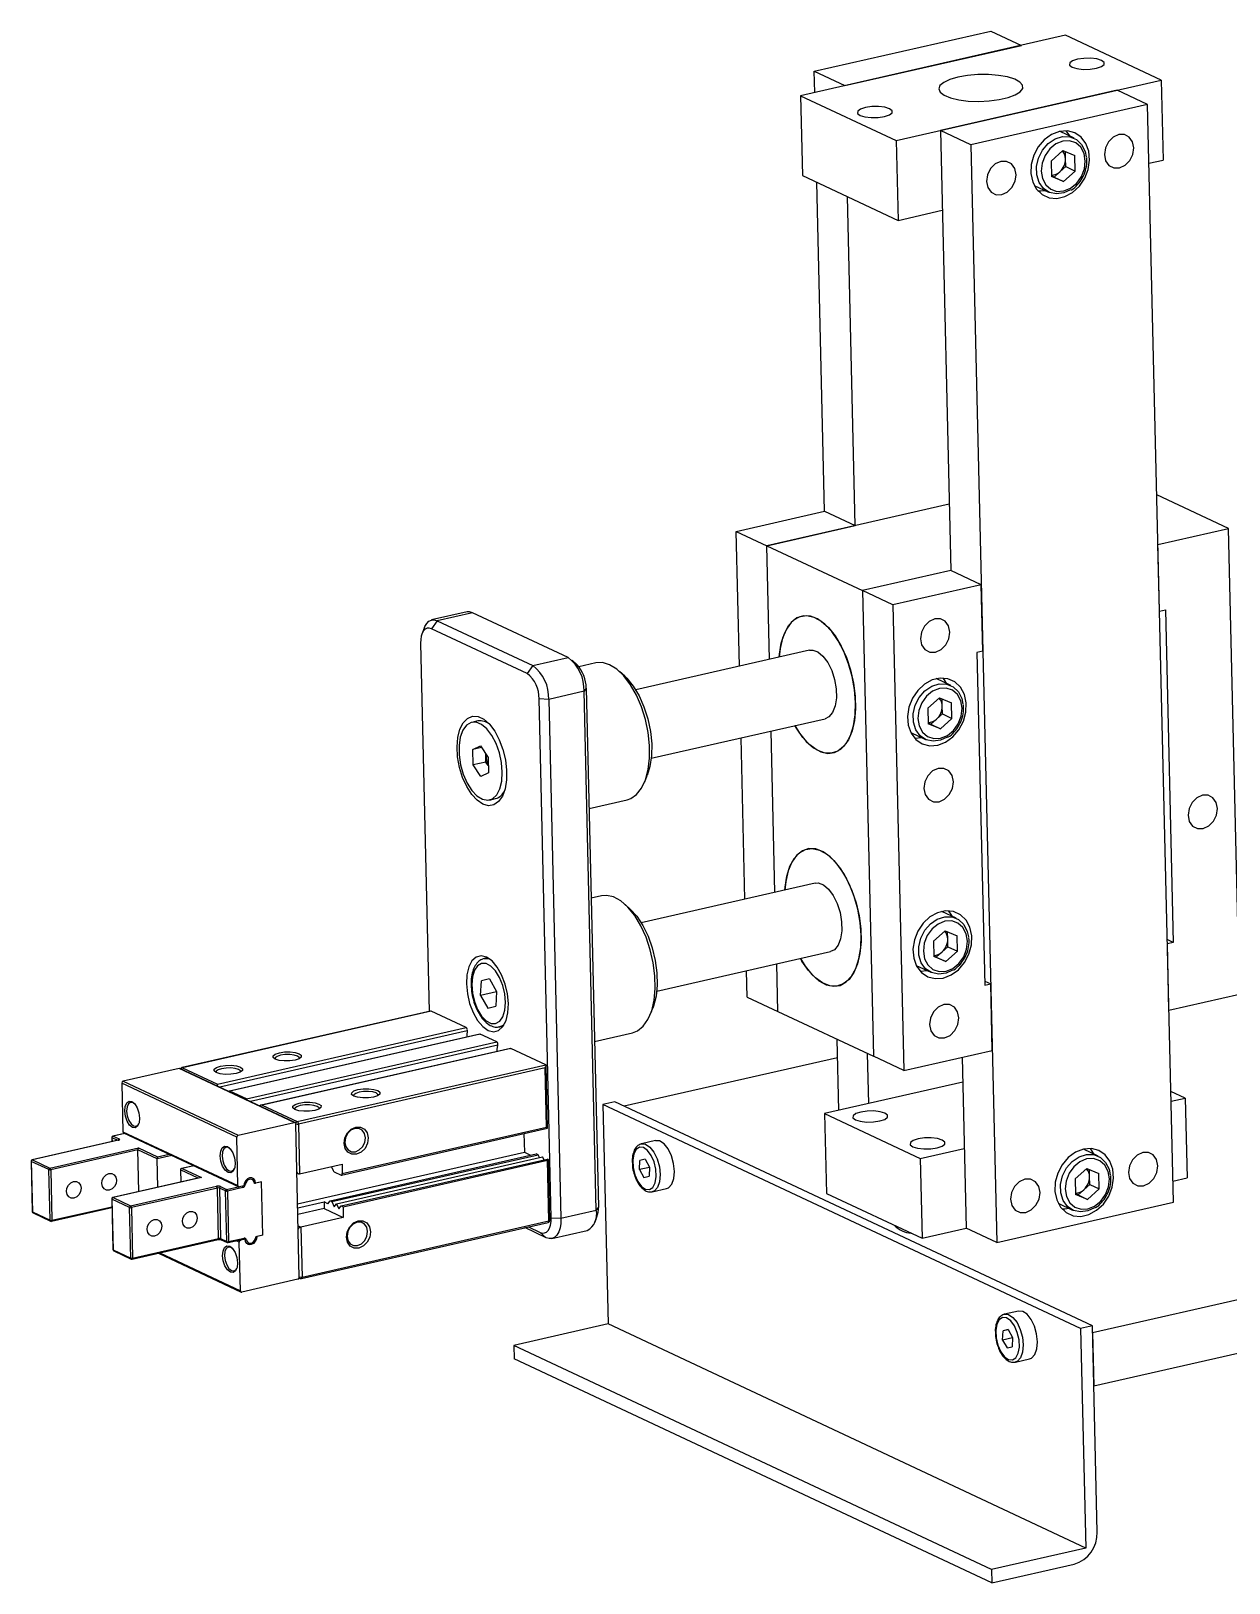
# Model space of a CAD drawing. Header units: millimetres. Extents: x 15 to 415, y 5 to 292.
# Drawn here: x 177.23 to 211.35, y 130.45 to 174.67 of the extents above; entities that cross this region are included whole.
import ezdxf

# ---------------------------------------------------------------- set-up
doc = ezdxf.new("R2010")
doc.units = ezdxf.units.MM
doc.layers.get('0').update_dxf_attribs({"lineweight": 5})

msp = doc.modelspace()

# ---------------------------------------------------------------- linework, layer by layer
at = {"color": 18, "linetype": 'Continuous', "lineweight": 25, "true_color": 0x000000}
for p, q in [((199.534, 173.524), (204.566, 174.67)), ((204.566, 174.67), (205.437, 174.261)), ((206.695, 174.548), (199.147, 172.829)), ((200.405, 173.115), (205.437, 174.261)), ((209.416, 173.27), (206.695, 174.548)), ((199.548, 172.92), (199.534, 173.524)), ((199.534, 173.524), (200.405, 173.115)), ((201.868, 171.551), (209.416, 173.27)), ((208.158, 172.984), (203.126, 171.837)), ((209.028, 172.575), (208.158, 172.984)), ((209.416, 173.27), (209.469, 170.996)), ((199.147, 172.829), (201.868, 171.551)), ((199.147, 172.829), (199.2, 170.554)), ((209.028, 172.575), (203.996, 171.429)), ((209.766, 141.3), (209.028, 172.575)), ((203.996, 171.429), (203.126, 171.837)), ((203.126, 171.837), (203.421, 159.303)), ((206.933, 171.619), (206.519, 171.813)), ((201.868, 171.551), (201.921, 169.276)), ((203.996, 171.429), (204.734, 140.153)), ((206.616, 171.264), (206.284, 170.967)), ((206.616, 171.264), (206.958, 171.12)), ((206.691, 171.028), (206.686, 171.234)), ((206.969, 170.68), (206.958, 171.12)), ((206.284, 170.967), (206.294, 170.527)), ((206.697, 170.808), (206.531, 170.66)), ((206.969, 170.68), (206.637, 170.384)), ((206.697, 170.808), (206.691, 171.028)), ((206.697, 170.808), (206.969, 170.68)), ((207.301, 170.995), (207.294, 171.069)), ((209.068, 170.904), (209.469, 170.996)), ((199.2, 170.554), (201.921, 169.276)), ((199.83, 160.989), (199.609, 170.362)), ((205.797, 170.274), (206.211, 170.08)), ((206.365, 170.511), (206.294, 170.541)), ((206.637, 170.384), (206.294, 170.527)), ((206.531, 170.66), (206.365, 170.511)), ((206.365, 170.511), (206.637, 170.384)), ((200.7, 160.581), (200.479, 169.953)), ((201.921, 169.276), (203.179, 169.563)), ((211.337, 160.499), (209.29, 161.46)), ((197.314, 160.416), (199.83, 160.989)), ((203.377, 161.19), (198.184, 160.007)), ((199.83, 160.989), (200.7, 160.581)), ((198.184, 160.007), (200.7, 160.581)), ((197.314, 160.416), (198.184, 160.007)), ((197.404, 156.572), (197.314, 160.416)), ((209.324, 160.04), (211.337, 160.499)), ((211.65, 147.231), (211.337, 160.499)), ((198.261, 156.767), (198.184, 160.007)), ((198.184, 160.007), (200.905, 158.73)), ((209.369, 158.145), (209.324, 160.04)), ((203.421, 159.303), (200.905, 158.73)), ((204.292, 158.894), (203.421, 159.303)), ((204.292, 158.894), (201.776, 158.321)), ((204.337, 156.999), (204.292, 158.894)), ((201.776, 158.321), (200.905, 158.73)), ((200.905, 158.73), (201.218, 145.461)), ((201.776, 158.321), (202.089, 145.053)), ((188.799, 157.869), (188.636, 157.642)), ((189.646, 158.12), (188.639, 157.891)), ((189.806, 158.099), (188.799, 157.869)), ((188.799, 157.869), (191.52, 156.592)), ((192.527, 156.821), (189.806, 158.099)), ((209.369, 158.145), (209.536, 158.183)), ((209.536, 158.183), (209.76, 148.706)), ((188.438, 157.685), (188.365, 157.504)), ((191.357, 156.364), (188.636, 157.642)), ((188.323, 157.226), (188.57, 146.739)), ((199.401, 157.027), (194.45, 155.899)), ((204.337, 156.999), (204.169, 156.96)), ((191.52, 156.592), (191.357, 156.364)), ((191.52, 156.592), (192.527, 156.821)), ((192.782, 156.612), (192.637, 156.745)), ((193.316, 156.666), (192.834, 156.556)), ((204.169, 156.96), (204.392, 147.483)), ((194.137, 156.288), (193.992, 156.42)), ((203.422, 156.025), (203.009, 156.22)), ((191.973, 155.629), (191.697, 155.642)), ((192.045, 140.857), (191.697, 155.642)), ((192.98, 155.858), (191.973, 155.629)), ((193.039, 155.948), (192.98, 155.858)), ((193.328, 141.074), (192.98, 155.858)), ((193.039, 155.948), (193.387, 141.163)), ((203.105, 155.67), (202.773, 155.374)), ((203.105, 155.67), (203.447, 155.527)), ((191.973, 155.629), (192.322, 140.844)), ((202.773, 155.374), (202.783, 154.934)), ((203.186, 155.215), (203.02, 155.067)), ((203.18, 155.435), (203.176, 155.641)), ((203.186, 155.215), (203.18, 155.435)), ((203.186, 155.215), (203.458, 155.087)), ((203.458, 155.087), (203.447, 155.527)), ((203.79, 155.402), (203.783, 155.476)), ((189.957, 155.013), (189.781, 154.972)), ((194.894, 153.949), (199.845, 155.076)), ((202.854, 154.918), (202.783, 154.948)), ((203.126, 154.79), (202.783, 154.934)), ((203.02, 155.067), (202.854, 154.918)), ((202.854, 154.918), (203.126, 154.79)), ((203.458, 155.087), (203.126, 154.79)), ((197.561, 149.938), (197.452, 154.531)), ((198.417, 150.133), (198.309, 154.726)), ((202.286, 154.681), (202.7, 154.487)), ((202.396, 154.52), (202.594, 154.538)), ((189.812, 154.197), (190.029, 154.304)), ((190.062, 154.254), (189.812, 154.197)), ((189.817, 153.76), (189.812, 154.197)), ((190.029, 154.304), (190.25, 153.974)), ((190.183, 154.073), (190.183, 154.062)), ((190.183, 154.062), (190.183, 154.073)), ((190.186, 153.844), (190.183, 154.062)), ((190.25, 153.974), (190.254, 153.537)), ((190.186, 153.844), (189.817, 153.76)), ((190.038, 153.43), (189.817, 153.76)), ((190.254, 153.537), (190.038, 153.43)), ((190.252, 153.744), (190.186, 153.844)), ((194.708, 153.28), (194.781, 153.462)), ((190.285, 152.761), (190.461, 152.801)), ((193.12, 152.519), (194.204, 152.766)), ((199.557, 150.392), (194.607, 149.265)), ((193.472, 150.032), (193.18, 149.965)), ((194.293, 149.654), (194.149, 149.786)), ((203.579, 149.391), (203.165, 149.585)), ((203.261, 149.036), (202.929, 148.739)), ((203.261, 149.036), (203.604, 148.893)), ((202.929, 148.739), (202.94, 148.3)), ((203.342, 148.581), (203.176, 148.433)), ((203.337, 148.801), (203.332, 149.007)), ((203.342, 148.581), (203.337, 148.801)), ((203.342, 148.581), (203.614, 148.453)), ((203.614, 148.453), (203.604, 148.893)), ((203.946, 148.767), (203.94, 148.842)), ((209.76, 148.706), (209.589, 148.786)), ((209.76, 148.706), (209.592, 148.668)), ((209.637, 146.772), (209.592, 148.668)), ((190.132, 148.245), (190.272, 148.243)), ((190.232, 148.268), (190.139, 148.247)), ((195.051, 147.314), (200.002, 148.442)), ((203.01, 148.284), (202.939, 148.314)), ((203.282, 148.156), (202.94, 148.3)), ((203.176, 148.433), (203.01, 148.284)), ((203.01, 148.284), (203.282, 148.156)), ((203.614, 148.453), (203.282, 148.156)), ((197.626, 147.148), (197.609, 147.897)), ((198.497, 146.739), (198.465, 148.092)), ((202.442, 148.047), (202.856, 147.852)), ((202.553, 147.886), (202.75, 147.904)), ((190.032, 147.191), (190.055, 147.609)), ((190.488, 147.295), (190.032, 147.191)), ((190.283, 147.667), (190.055, 147.609)), ((190.286, 147.662), (190.055, 147.609)), ((190.283, 147.667), (190.488, 147.307)), ((190.488, 147.307), (190.466, 146.888)), ((204.39, 147.601), (204.56, 147.521)), ((204.392, 147.483), (204.56, 147.521)), ((204.605, 145.626), (204.56, 147.521)), ((190.032, 147.191), (190.237, 146.83)), ((190.237, 146.83), (190.466, 146.888)), ((194.864, 146.646), (194.937, 146.828)), ((197.626, 147.148), (198.497, 146.739)), ((209.637, 146.772), (211.65, 147.231)), ((188.608, 146.748), (181.533, 145.136)), ((188.624, 146.747), (181.545, 145.135)), ((189.62, 146.279), (188.624, 146.747)), ((198.497, 146.739), (201.218, 145.461)), ((182.542, 144.667), (189.62, 146.279)), ((189.652, 146.184), (182.609, 144.579)), ((190.009, 146.092), (182.881, 144.468)), ((190.021, 146.091), (182.893, 144.467)), ((190.491, 145.87), (190.021, 146.091)), ((190.583, 146.297), (190.677, 146.318)), ((193.276, 145.885), (194.361, 146.132)), ((200.232, 143.919), (200.184, 145.947)), ((183.363, 144.246), (190.491, 145.87)), ((190.522, 145.775), (183.48, 144.17)), ((190.88, 145.684), (183.783, 144.067)), ((190.892, 145.682), (183.814, 144.069)), ((191.889, 145.214), (190.892, 145.682)), ((201.088, 144.114), (201.055, 145.538)), ((202.089, 145.053), (204.605, 145.626)), ((181.448, 145.116), (179.854, 144.753)), ((184.724, 143.578), (181.448, 145.116)), ((184.746, 143.576), (181.47, 145.114)), ((181.545, 145.135), (182.542, 144.667)), ((184.811, 143.601), (191.889, 145.214)), ((191.873, 145.13), (184.845, 143.529)), ((191.912, 143.443), (191.873, 145.13)), ((191.941, 143.412), (191.899, 145.195)), ((200.197, 145.42), (194.124, 144.036)), ((202.089, 145.053), (201.218, 145.461)), ((203.748, 145.431), (203.863, 140.562)), ((183.089, 143.158), (179.813, 144.696)), ((179.813, 144.696), (179.846, 143.312)), ((179.854, 144.753), (183.13, 143.215)), ((203.765, 144.724), (199.83, 143.828)), ((183.363, 144.246), (182.893, 144.467)), ((193.851, 144.164), (193.515, 144.088)), ((207.456, 137.776), (193.851, 144.164)), ((210.099, 144.27), (209.691, 144.461)), ((209.698, 144.178), (210.099, 144.27)), ((210.099, 144.27), (210.153, 141.995)), ((183.814, 144.069), (184.811, 143.601)), ((207.12, 137.7), (193.515, 144.088)), ((193.515, 144.088), (193.663, 137.833)), ((199.83, 143.828), (199.884, 141.553)), ((199.83, 143.828), (202.551, 142.55)), ((179.895, 143.264), (179.559, 143.187)), ((179.899, 143.262), (179.567, 143.186)), ((179.846, 143.312), (183.122, 141.774)), ((179.867, 143.277), (183.143, 141.738)), ((183.13, 143.215), (184.724, 143.578)), ((184.87, 139.161), (184.767, 143.54)), ((184.845, 143.529), (184.878, 142.108)), ((186.073, 142.074), (191.94, 143.411)), ((186.092, 142.117), (191.912, 143.443)), ((179.71, 143.07), (177.261, 142.512)), ((179.718, 143.069), (177.269, 142.511)), ((177.769, 142.276), (180.285, 142.849)), ((179.528, 143.147), (179.531, 143.029)), ((179.693, 143.066), (179.534, 143.141)), ((179.534, 143.141), (179.537, 143.03)), ((179.567, 143.186), (179.741, 143.104)), ((180.285, 142.849), (180.83, 142.593)), ((183.122, 141.774), (183.089, 143.158)), ((191.268, 143.258), (191.28, 142.726)), ((195.015, 143.056), (194.612, 142.964)), ((202.551, 142.55), (203.809, 142.837)), ((177.23, 142.472), (177.264, 141.031)), ((177.737, 142.23), (177.236, 142.465)), ((177.236, 142.465), (177.27, 141.025)), ((177.269, 142.511), (177.769, 142.276)), ((180.274, 142.793), (177.792, 142.227)), ((180.303, 141.603), (180.274, 142.793)), ((180.819, 142.537), (180.274, 142.793)), ((181.238, 142.633), (180.819, 142.537)), ((180.838, 141.725), (180.819, 142.537)), ((180.83, 142.593), (181.161, 142.669)), ((184.821, 141.254), (191.28, 142.726)), ((184.878, 142.108), (186.086, 142.383)), ((185.744, 141.343), (191.615, 142.681)), ((185.799, 141.318), (191.669, 142.655)), ((185.929, 141.257), (191.8, 142.594)), ((186.06, 141.195), (191.931, 142.533)), ((186.086, 142.383), (186.092, 142.117)), ((186.114, 141.17), (191.935, 142.496)), ((191.28, 142.726), (191.454, 142.644)), ((191.669, 142.655), (191.615, 142.681)), ((191.708, 142.573), (191.669, 142.655)), ((191.839, 142.512), (191.8, 142.594)), ((191.952, 142.522), (191.931, 142.533)), ((191.975, 140.771), (191.935, 142.496)), ((192.003, 140.787), (191.962, 142.512)), ((194.558, 142.23), (194.572, 142.492)), ((194.715, 142.528), (194.572, 142.492)), ((194.717, 142.525), (194.572, 142.492)), ((194.715, 142.528), (194.843, 142.303)), ((202.551, 142.55), (202.605, 140.276)), ((207.617, 142.618), (207.203, 142.812)), ((177.771, 140.789), (177.737, 142.23)), ((177.792, 142.227), (177.826, 140.787)), ((182.061, 142.004), (179.557, 141.433)), ((182.081, 142.006), (179.565, 141.432)), ((181.483, 142.226), (181.491, 141.874)), ((181.99, 141.988), (181.483, 142.226)), ((181.865, 142.339), (181.517, 142.259)), ((181.869, 142.337), (181.537, 142.261)), ((181.537, 142.261), (182.081, 142.006)), ((181.835, 142.353), (181.835, 142.332)), ((184.8, 142.134), (184.846, 142.112)), ((185.786, 142.314), (185.833, 142.202)), ((185.858, 142.171), (186.061, 142.076)), ((194.843, 142.295), (194.558, 142.23)), ((194.558, 142.23), (194.686, 142.005)), ((194.686, 142.005), (194.829, 142.041)), ((194.843, 142.303), (194.829, 142.041)), ((207.3, 142.263), (206.968, 141.966)), ((206.968, 141.966), (206.978, 141.526)), ((207.3, 142.263), (207.642, 142.12)), ((207.375, 142.028), (207.37, 142.233)), ((207.38, 141.808), (207.375, 142.028)), ((207.652, 141.68), (207.642, 142.12)), ((207.985, 141.994), (207.978, 142.068)), ((209.752, 141.904), (210.153, 141.995)), ((180.066, 141.197), (182.515, 141.755)), ((182.537, 141.707), (180.089, 141.149)), ((182.571, 140.266), (182.537, 141.707)), ((182.767, 141.623), (182.593, 141.704)), ((182.593, 141.704), (182.627, 140.264)), ((182.625, 141.75), (182.8, 141.668)), ((182.801, 140.182), (182.767, 141.623)), ((182.8, 141.668), (183.131, 141.744)), ((183.261, 141.72), (182.822, 141.62)), ((182.822, 141.62), (182.856, 140.18)), ((183.291, 141.765), (183.165, 141.736)), ((183.794, 141.88), (183.593, 141.834)), ((183.61, 141.849), (183.626, 141.841)), ((183.794, 141.88), (183.626, 141.841)), ((183.83, 140.363), (183.794, 141.88)), ((194.923, 141.599), (195.326, 141.691)), ((199.884, 141.553), (202.605, 140.276)), ((207.048, 141.511), (206.978, 141.54)), ((207.32, 141.383), (206.978, 141.526)), ((207.214, 141.659), (207.048, 141.511)), ((207.048, 141.511), (207.32, 141.383)), ((207.38, 141.808), (207.214, 141.659)), ((207.652, 141.68), (207.32, 141.383)), ((207.38, 141.808), (207.652, 141.68)), ((207.46, 137.587), (225.911, 141.79)), ((177.813, 140.758), (179.532, 141.15)), ((177.826, 140.787), (179.531, 141.175)), ((179.526, 141.393), (179.56, 139.953)), ((180.033, 141.152), (179.533, 141.387)), ((179.533, 141.387), (179.567, 139.946)), ((179.565, 141.432), (180.066, 141.197)), ((180.067, 139.711), (180.033, 141.152)), ((180.089, 141.149), (180.123, 139.709)), ((184.823, 141.141), (185.573, 141.311)), ((185.577, 141.122), (184.828, 140.951)), ((185.682, 141.26), (185.573, 141.311)), ((185.573, 141.311), (185.577, 141.122)), ((185.577, 141.122), (186.121, 140.866)), ((185.682, 141.26), (185.744, 141.343)), ((185.744, 141.343), (185.799, 141.318)), ((185.799, 141.318), (185.867, 141.173)), ((185.867, 141.173), (185.929, 141.257)), ((185.929, 141.257), (185.997, 141.112)), ((185.997, 141.112), (186.06, 141.195)), ((186.06, 141.195), (186.114, 141.17)), ((186.114, 141.17), (186.121, 140.866)), ((192.322, 140.844), (193.328, 141.074)), ((193.387, 141.163), (193.328, 141.074)), ((204.734, 140.153), (209.766, 141.3)), ((206.481, 141.273), (206.894, 141.079)), ((177.27, 141.025), (177.771, 140.789)), ((177.287, 140.996), (177.787, 140.761)), ((184.835, 140.628), (184.914, 140.591)), ((186.121, 140.866), (184.914, 140.591)), ((184.928, 139.126), (191.956, 140.728)), ((184.947, 139.17), (191.975, 140.771)), ((192.045, 140.857), (192.322, 140.844)), ((193.272, 140.704), (193.345, 140.886)), ((180.11, 139.68), (182.559, 140.238)), ((180.123, 139.709), (182.571, 140.266)), ((182.627, 140.264), (182.801, 140.182)), ((182.643, 140.235), (182.817, 140.154)), ((182.843, 140.151), (183.282, 140.251)), ((182.856, 140.18), (183.295, 140.28)), ((183.16, 140.163), (183.074, 140.203)), ((183.183, 140.228), (183.201, 140.22)), ((183.327, 140.249), (183.201, 140.22)), ((183.282, 140.251), (183.287, 140.251)), ((183.322, 140.251), (183.327, 140.249)), ((183.83, 140.363), (183.629, 140.317)), ((183.83, 140.363), (183.662, 140.325)), ((184.914, 140.591), (184.947, 139.17)), ((191.904, 140.291), (191.295, 140.577)), ((191.396, 140.6), (191.732, 140.442)), ((191.732, 140.442), (191.904, 140.291)), ((192.064, 140.269), (193.071, 140.498)), ((202.605, 140.276), (203.863, 140.562)), ((204.734, 140.153), (203.863, 140.562)), ((207.496, 136.07), (225.946, 140.274)), ((179.567, 139.946), (180.067, 139.711)), ((179.583, 139.918), (180.084, 139.683)), ((180.857, 139.85), (183.213, 138.744)), ((180.894, 139.859), (183.193, 138.779)), ((183.193, 138.779), (183.16, 140.163)), ((184.829, 139.105), (183.236, 138.742)), ((184.867, 139.141), (184.889, 139.131)), ((205.354, 138.201), (204.952, 138.109)), ((193.663, 137.833), (190.979, 137.222)), ((207.268, 131.445), (193.663, 137.833)), ((204.897, 137.375), (204.912, 137.637)), ((205.054, 137.673), (204.912, 137.637)), ((205.056, 137.67), (204.912, 137.637)), ((205.054, 137.673), (205.183, 137.448)), ((207.456, 137.776), (207.12, 137.7)), ((207.12, 137.7), (207.268, 131.445)), ((207.594, 131.9), (207.456, 137.776)), ((207.46, 137.587), (207.496, 136.07)), ((204.584, 130.833), (190.979, 137.222)), ((190.979, 137.222), (190.988, 136.842)), ((205.182, 137.44), (204.897, 137.375)), ((204.897, 137.375), (205.026, 137.15)), ((205.026, 137.15), (205.169, 137.186)), ((205.183, 137.448), (205.169, 137.186)), ((204.593, 130.454), (190.988, 136.842)), ((205.263, 136.744), (205.665, 136.836)), ((207.268, 131.445), (204.584, 130.833)), ((204.593, 130.454), (206.941, 130.989)), ((204.584, 130.833), (204.593, 130.454))]:
    msp.add_line(p, q, dxfattribs=at)
at = {"color": 18, "linetype": 'Continuous', "lineweight": 25, "true_color": 0x000000, "flags": 128}
for points in [[(207.028, 173.865), (206.889, 173.819), (206.811, 173.76), (206.809, 173.698), (206.881, 173.642), (207.017, 173.6), (207.196, 173.579), (207.391, 173.583), (207.572, 173.61), (207.712, 173.656), (207.789, 173.715), (207.792, 173.777), (207.72, 173.833), (207.584, 173.874), (207.404, 173.895), (207.209, 173.892), (207.028, 173.865)], [(203.628, 173.356), (203.398, 173.289), (203.224, 173.208), (203.116, 173.116), (203.082, 173.02), (203.122, 172.926), (203.236, 172.84), (203.415, 172.767), (203.649, 172.711), (203.922, 172.677), (204.218, 172.667), (204.518, 172.68), (204.803, 172.717), (205.055, 172.774), (205.259, 172.849), (205.401, 172.936), (205.473, 173.031), (205.47, 173.126), (205.392, 173.217), (205.245, 173.298), (205.037, 173.362), (204.781, 173.407), (204.494, 173.43), (204.194, 173.429), (203.899, 173.404), (203.628, 173.356)], [(200.99, 172.489), (200.85, 172.443), (200.773, 172.384), (200.77, 172.322), (200.843, 172.266), (200.979, 172.224), (201.158, 172.204), (201.353, 172.207), (201.534, 172.234), (201.674, 172.28), (201.751, 172.339), (201.754, 172.401), (201.681, 172.457), (201.545, 172.499), (201.366, 172.52), (201.171, 172.516), (200.99, 172.489)], [(206.517, 171.812), (206.291, 171.726), (206.084, 171.575), (205.911, 171.372), (205.784, 171.131), (205.714, 170.87), (205.704, 170.609), (205.756, 170.367), (205.867, 170.162), (206.027, 170.009), (206.226, 169.919), (206.447, 169.9), (206.676, 169.952), (206.894, 170.071), (207.086, 170.25), (207.237, 170.474), (207.337, 170.727), (207.377, 170.99), (207.356, 171.244), (207.274, 171.47), (207.137, 171.651), (206.956, 171.774), (206.744, 171.829), (206.517, 171.812)], [(206.829, 170.145), (206.644, 170.058), (206.432, 170.028), (206.232, 170.07), (206.062, 170.182), (205.938, 170.353), (205.87, 170.569), (205.864, 170.809), (205.921, 171.052), (206.036, 171.278), (206.199, 171.466), (206.395, 171.598), (206.606, 171.665), (206.815, 171.658), (207.001, 171.58), (207.15, 171.437), (207.247, 171.242), (207.28, 171.087)], [(206.824, 171.67), (206.816, 171.685), (206.714, 171.831)], [(208.205, 171.721), (208.046, 171.648), (207.912, 171.514), (207.825, 171.34), (207.797, 171.151), (207.833, 170.977), (207.928, 170.844), (208.066, 170.772), (208.228, 170.773), (208.387, 170.845), (208.521, 170.979), (208.608, 171.154), (208.636, 171.342), (208.6, 171.516), (208.505, 171.649), (208.367, 171.721), (208.205, 171.721)], [(207.255, 170.967), (207.219, 171.18), (207.125, 171.357), (206.982, 171.483), (206.805, 171.544), (206.61, 171.534), (206.416, 171.455), (206.243, 171.314), (206.108, 171.125), (206.023, 170.907), (205.997, 170.68), (206.033, 170.468), (206.127, 170.29), (206.27, 170.164), (206.448, 170.103), (206.643, 170.113), (206.837, 170.192), (207.01, 170.333), (207.145, 170.522), (207.23, 170.74), (207.255, 170.967)], [(204.851, 170.956), (204.691, 170.884), (204.557, 170.75), (204.47, 170.575), (204.443, 170.387), (204.479, 170.213), (204.573, 170.08), (204.712, 170.008), (204.873, 170.009), (205.033, 170.081), (205.166, 170.215), (205.254, 170.389), (205.281, 170.578), (205.245, 170.752), (205.151, 170.885), (205.012, 170.957), (204.851, 170.956)], [(205.907, 170.113), (205.99, 170.114), (206.102, 170.131)], [(188.438, 157.685), (188.445, 157.702), (188.497, 157.792), (188.56, 157.855), (188.634, 157.89), (188.715, 157.895), (188.799, 157.869)], [(189.806, 158.099), (189.721, 158.124), (189.646, 158.12)], [(198.539, 156.83), (198.546, 156.912), (198.596, 157.23), (198.683, 157.506), (198.804, 157.729), (198.955, 157.892), (199.13, 157.988), (199.323, 158.014), (199.527, 157.969), (199.734, 157.855), (199.937, 157.676), (200.128, 157.437), (200.302, 157.149), (200.451, 156.821), (200.57, 156.466), (200.655, 156.095), (200.702, 155.723), (200.711, 155.363), (200.68, 155.027), (200.611, 154.729), (200.506, 154.478), (200.369, 154.284), (200.206, 154.154), (200.021, 154.093), (199.822, 154.103), (199.616, 154.183), (199.41, 154.33), (199.211, 154.54), (199.028, 154.804), (198.984, 154.88)], [(200.711, 155.54), (200.683, 155.908), (200.617, 156.282), (200.514, 156.646), (200.38, 156.99), (200.218, 157.299), (200.034, 157.563), (199.836, 157.773), (199.63, 157.921), (199.424, 158), (199.225, 158.01), (199.04, 157.949), (198.876, 157.819), (198.74, 157.625), (198.635, 157.374), (198.566, 157.076), (198.539, 156.83)], [(202.988, 156.977), (203.148, 157.05), (203.281, 157.184), (203.369, 157.358), (203.396, 157.547), (203.36, 157.721), (203.266, 157.854), (203.127, 157.925), (202.966, 157.925), (202.806, 157.852), (202.673, 157.719), (202.585, 157.544), (202.558, 157.356), (202.594, 157.181), (202.688, 157.048), (202.827, 156.977), (202.988, 156.977)], [(188.636, 157.642), (188.572, 157.661), (188.512, 157.657), (188.457, 157.631), (188.409, 157.583), (188.37, 157.516), (188.343, 157.432), (188.326, 157.334), (188.323, 157.226)], [(199.401, 157.027), (199.49, 157.031), (199.638, 156.98), (199.784, 156.859), (199.919, 156.678), (200.031, 156.451), (200.113, 156.195), (200.159, 155.927), (200.165, 155.669), (200.131, 155.44), (200.059, 155.255), (199.955, 155.13), (199.845, 155.076)], [(194.204, 152.766), (194.307, 152.801), (194.476, 152.917), (194.618, 153.098), (194.73, 153.338), (194.806, 153.628), (194.845, 153.956), (194.844, 154.313), (194.805, 154.684), (194.727, 155.056), (194.615, 155.416), (194.472, 155.75), (194.303, 156.047), (194.114, 156.296), (193.913, 156.488), (193.706, 156.616), (193.501, 156.675), (193.316, 156.666)], [(194.137, 156.288), (194.195, 156.232), (194.379, 156.007), (194.545, 155.73), (194.686, 155.414), (194.795, 155.071), (194.87, 154.714), (194.905, 154.36), (194.901, 154.021), (194.857, 153.712), (194.781, 153.462)], [(203.051, 154.324), (203.276, 154.41), (203.483, 154.561), (203.656, 154.764), (203.783, 155.005), (203.854, 155.266), (203.863, 155.527), (203.811, 155.769), (203.701, 155.974), (203.54, 156.127), (203.342, 156.217), (203.12, 156.236), (202.892, 156.184), (202.674, 156.064), (202.482, 155.886), (202.33, 155.662), (202.231, 155.409), (202.19, 155.145), (202.212, 154.891), (202.294, 154.666), (202.431, 154.485), (202.612, 154.362), (202.824, 154.307), (203.051, 154.324)], [(203.313, 156.076), (203.243, 156.189), (203.203, 156.237)], [(203.318, 154.552), (203.133, 154.465), (202.921, 154.434), (202.721, 154.477), (202.551, 154.589), (202.427, 154.76), (202.359, 154.975), (202.353, 155.215), (202.41, 155.459), (202.525, 155.685), (202.688, 155.872), (202.884, 156.005), (203.095, 156.071), (203.304, 156.065), (203.491, 155.987), (203.639, 155.844), (203.737, 155.649), (203.769, 155.494)], [(203.744, 155.374), (203.708, 155.586), (203.614, 155.764), (203.472, 155.89), (203.294, 155.951), (203.099, 155.941), (202.905, 155.862), (202.732, 155.721), (202.597, 155.532), (202.512, 155.314), (202.486, 155.087), (202.522, 154.874), (202.616, 154.697), (202.759, 154.571), (202.937, 154.51), (203.132, 154.52), (203.326, 154.599), (203.499, 154.74), (203.634, 154.929), (203.719, 155.147), (203.744, 155.374)], [(198.984, 154.88), (199.117, 154.666), (199.309, 154.427), (199.512, 154.248), (199.719, 154.134), (199.923, 154.089), (200.116, 154.115), (200.291, 154.211), (200.442, 154.374), (200.563, 154.597), (200.65, 154.873), (200.7, 155.191), (200.711, 155.54)], [(190.099, 152.643), (189.935, 152.753), (189.779, 152.923), (189.638, 153.145), (189.52, 153.406), (189.432, 153.692), (189.378, 153.988), (189.362, 154.278), (189.384, 154.547), (189.443, 154.779), (189.536, 154.962), (189.657, 155.087), (189.801, 155.147), (189.959, 155.137), (190.123, 155.06), (190.285, 154.919), (190.435, 154.722), (190.565, 154.479), (190.668, 154.204), (190.74, 153.91), (190.775, 153.615), (190.772, 153.334), (190.731, 153.082), (190.655, 152.873), (190.547, 152.718), (190.414, 152.625), (190.262, 152.6), (190.099, 152.643)], [(190.651, 153.553), (190.629, 153.828), (190.569, 154.106), (190.476, 154.369), (190.355, 154.6), (190.213, 154.785), (190.061, 154.913), (189.906, 154.975), (189.76, 154.967), (189.631, 154.89), (189.527, 154.748), (189.455, 154.552), (189.419, 154.312), (189.422, 154.044), (189.463, 153.766), (189.54, 153.493), (189.648, 153.244), (189.781, 153.034), (189.929, 152.877), (190.083, 152.781), (190.235, 152.754), (190.374, 152.797), (190.491, 152.907), (190.58, 153.077), (190.634, 153.297), (190.651, 153.553)], [(203.089, 152.712), (203.248, 152.785), (203.382, 152.919), (203.469, 153.093), (203.497, 153.282), (203.461, 153.456), (203.366, 153.589), (203.228, 153.661), (203.066, 153.66), (202.907, 153.588), (202.773, 153.454), (202.686, 153.279), (202.658, 153.091), (202.694, 152.917), (202.789, 152.784), (202.927, 152.712), (203.089, 152.712)], [(210.588, 152.897), (210.429, 152.824), (210.295, 152.69), (210.208, 152.516), (210.18, 152.327), (210.216, 152.153), (210.311, 152.02), (210.449, 151.948), (210.611, 151.949), (210.77, 152.021), (210.904, 152.155), (210.991, 152.33), (211.019, 152.518), (210.983, 152.692), (210.888, 152.825), (210.75, 152.897), (210.588, 152.897)], [(198.696, 150.196), (198.702, 150.278), (198.752, 150.596), (198.84, 150.872), (198.961, 151.095), (199.112, 151.258), (199.287, 151.354), (199.479, 151.38), (199.683, 151.335), (199.89, 151.221), (200.093, 151.041), (200.285, 150.803), (200.458, 150.515), (200.607, 150.187), (200.726, 149.832), (200.811, 149.461), (200.859, 149.089), (200.867, 148.728), (200.836, 148.393), (200.767, 148.095), (200.663, 147.844), (200.526, 147.65), (200.362, 147.52), (200.178, 147.459), (199.979, 147.468), (199.772, 147.548), (199.566, 147.696), (199.368, 147.905), (199.184, 148.17), (199.14, 148.246)], [(200.868, 148.906), (200.84, 149.274), (200.773, 149.647), (200.671, 150.012), (200.536, 150.356), (200.374, 150.665), (200.191, 150.929), (199.993, 151.139), (199.787, 151.286), (199.58, 151.366), (199.381, 151.376), (199.196, 151.314), (199.033, 151.185), (198.896, 150.991), (198.791, 150.74), (198.722, 150.442), (198.696, 150.196)], [(199.557, 150.392), (199.647, 150.397), (199.794, 150.345), (199.941, 150.225), (200.075, 150.044), (200.187, 149.817), (200.27, 149.561), (200.315, 149.293), (200.322, 149.035), (200.287, 148.805), (200.216, 148.621), (200.111, 148.496), (200.002, 148.442)], [(194.361, 146.132), (194.5, 146.185), (194.663, 146.315), (194.8, 146.508), (194.905, 146.759), (194.974, 147.057), (195.004, 147.393), (194.996, 147.753), (194.948, 148.125), (194.864, 148.496), (194.745, 148.852), (194.596, 149.18), (194.422, 149.468), (194.23, 149.706), (194.027, 149.885), (193.82, 149.999), (193.617, 150.044), (193.472, 150.032)], [(194.293, 149.654), (194.48, 149.449), (194.652, 149.187), (194.801, 148.882), (194.921, 148.546), (195.007, 148.192), (195.055, 147.835), (195.063, 147.49), (195.031, 147.17), (194.96, 146.89), (194.937, 146.828)], [(203.207, 147.689), (203.432, 147.776), (203.64, 147.927), (203.813, 148.13), (203.94, 148.371), (204.01, 148.631), (204.02, 148.892), (203.967, 149.135), (203.857, 149.34), (203.697, 149.493), (203.498, 149.583), (203.277, 149.602), (203.048, 149.55), (202.83, 149.43), (202.638, 149.252), (202.487, 149.028), (202.387, 148.775), (202.346, 148.511), (202.368, 148.257), (202.45, 148.032), (202.587, 147.851), (202.768, 147.728), (202.98, 147.673), (203.207, 147.689)], [(203.47, 149.442), (203.4, 149.554), (203.359, 149.603)], [(203.474, 147.917), (203.29, 147.831), (203.077, 147.8), (202.877, 147.843), (202.708, 147.955), (202.583, 148.126), (202.515, 148.341), (202.51, 148.581), (202.567, 148.825), (202.682, 149.051), (202.844, 149.238), (203.04, 149.371), (203.252, 149.437), (203.46, 149.431), (203.647, 149.353), (203.796, 149.21), (203.893, 149.014), (203.925, 148.86)], [(203.901, 148.74), (203.865, 148.952), (203.771, 149.13), (203.628, 149.256), (203.45, 149.317), (203.255, 149.307), (203.061, 149.228), (202.889, 149.087), (202.753, 148.898), (202.668, 148.68), (202.643, 148.453), (202.679, 148.24), (202.773, 148.063), (202.916, 147.937), (203.093, 147.876), (203.289, 147.885), (203.482, 147.965), (203.655, 148.105), (203.791, 148.294), (203.875, 148.513), (203.901, 148.74)], [(199.14, 148.246), (199.274, 148.031), (199.466, 147.793), (199.669, 147.614), (199.876, 147.5), (200.079, 147.455), (200.272, 147.481), (200.447, 147.577), (200.598, 147.739), (200.719, 147.963), (200.806, 148.238), (200.857, 148.557), (200.868, 148.906)], [(190.251, 146.199), (190.405, 146.161), (190.547, 146.198), (190.667, 146.305), (190.757, 146.476), (190.811, 146.7), (190.825, 146.96), (190.798, 147.239), (190.733, 147.519), (190.632, 147.779), (190.505, 148.003), (190.358, 148.175), (190.202, 148.284), (190.048, 148.321), (189.906, 148.284), (189.786, 148.177), (189.696, 148.006), (189.642, 147.782), (189.628, 147.522), (189.655, 147.243), (189.72, 146.963), (189.821, 146.703), (189.949, 146.479), (190.095, 146.307), (190.251, 146.199)], [(190.059, 148.105), (189.945, 148.039), (189.856, 147.91), (189.8, 147.726), (189.781, 147.504), (189.801, 147.261), (189.858, 147.017), (189.948, 146.792), (190.063, 146.604), (190.194, 146.468), (190.33, 146.396), (190.461, 146.392), (190.576, 146.458), (190.664, 146.588), (190.721, 146.771), (190.739, 146.993), (190.719, 147.236), (190.662, 147.48), (190.572, 147.705), (190.457, 147.893), (190.326, 148.029), (190.19, 148.102), (190.059, 148.105)], [(203.247, 145.984), (203.407, 146.056), (203.541, 146.19), (203.628, 146.364), (203.655, 146.553), (203.619, 146.727), (203.525, 146.86), (203.386, 146.932), (203.225, 146.931), (203.065, 146.859), (202.932, 146.725), (202.844, 146.55), (202.817, 146.362), (202.853, 146.188), (202.947, 146.055), (203.086, 145.983), (203.247, 145.984)], [(190.702, 146.357), (190.654, 146.324), (190.574, 146.295)], [(189.652, 146.184), (189.636, 146.063), (189.638, 146.008)], [(190.009, 146.092), (190.013, 146.093), (190.021, 146.091)], [(184.747, 145.351), (184.599, 145.329), (184.439, 145.326), (184.292, 145.343), (184.18, 145.377), (184.121, 145.423), (184.123, 145.474), (184.186, 145.522), (184.301, 145.56), (184.449, 145.582), (184.609, 145.585), (184.756, 145.568), (184.868, 145.534), (184.927, 145.488), (184.925, 145.437), (184.862, 145.389), (184.747, 145.351)], [(184.819, 145.465), (184.724, 145.495), (184.598, 145.509), (184.462, 145.507), (184.335, 145.488), (184.237, 145.456), (184.183, 145.415), (184.178, 145.378)], [(190.509, 145.599), (190.506, 145.654), (190.522, 145.775)], [(190.88, 145.684), (190.884, 145.684), (190.892, 145.682)], [(181.545, 145.135), (181.539, 145.136), (181.533, 145.136)], [(183.07, 144.969), (182.921, 144.947), (182.761, 144.944), (182.614, 144.961), (182.503, 144.995), (182.444, 145.041), (182.446, 145.092), (182.509, 145.14), (182.624, 145.178), (182.772, 145.2), (182.932, 145.203), (183.079, 145.186), (183.191, 145.152), (183.25, 145.106), (183.248, 145.055), (183.184, 145.007), (183.07, 144.969)], [(183.142, 145.083), (183.046, 145.112), (182.921, 145.127), (182.784, 145.125), (182.658, 145.106), (182.56, 145.073), (182.506, 145.032), (182.501, 144.996)], [(183.196, 145.012), (183.192, 145.044), (183.142, 145.083)], [(184.873, 145.395), (184.869, 145.426), (184.819, 145.465)], [(180.321, 143.699), (180.308, 143.565), (180.265, 143.466), (180.198, 143.419), (180.118, 143.429), (180.036, 143.495), (179.965, 143.607), (179.916, 143.749), (179.897, 143.898), (179.91, 144.032), (179.953, 144.13), (180.02, 144.178), (180.1, 144.168), (180.182, 144.102), (180.253, 143.989), (180.302, 143.848), (180.321, 143.699)], [(180.169, 144.116), (180.135, 144.138), (180.062, 144.147), (180.002, 144.104), (179.964, 144.015), (179.952, 143.895), (179.97, 143.762), (180.013, 143.635), (180.077, 143.534), (180.15, 143.474), (180.223, 143.465), (180.283, 143.508), (180.301, 143.538)], [(185.309, 143.917), (185.16, 143.895), (185.001, 143.892), (184.854, 143.909), (184.742, 143.944), (184.683, 143.99), (184.685, 144.041), (184.748, 144.089), (184.863, 144.127), (185.011, 144.149), (185.171, 144.151), (185.318, 144.134), (185.43, 144.1), (185.489, 144.054), (185.487, 144.003), (185.424, 143.955), (185.309, 143.917)], [(186.986, 144.299), (186.838, 144.277), (186.678, 144.275), (186.531, 144.292), (186.419, 144.326), (186.36, 144.372), (186.362, 144.423), (186.426, 144.471), (186.54, 144.509), (186.689, 144.531), (186.849, 144.533), (186.996, 144.516), (187.107, 144.482), (187.166, 144.436), (187.164, 144.385), (187.101, 144.337), (186.986, 144.299)], [(187.058, 144.414), (186.963, 144.443), (186.837, 144.458), (186.701, 144.455), (186.574, 144.437), (186.476, 144.404), (186.422, 144.363), (186.417, 144.327)], [(187.113, 144.343), (187.109, 144.375), (187.058, 144.414)], [(185.381, 144.032), (185.286, 144.061), (185.16, 144.076), (185.024, 144.073), (184.897, 144.054), (184.799, 144.022), (184.745, 143.981), (184.74, 143.945)], [(185.435, 143.961), (185.431, 143.993), (185.381, 144.032)], [(200.857, 143.872), (200.718, 143.826), (200.641, 143.767), (200.638, 143.705), (200.71, 143.649), (200.846, 143.607), (201.025, 143.586), (201.22, 143.59), (201.402, 143.617), (201.541, 143.663), (201.618, 143.722), (201.621, 143.784), (201.549, 143.84), (201.413, 143.881), (201.234, 143.902), (201.039, 143.899), (200.857, 143.872)], [(186.148, 142.978), (186.17, 143.133), (186.242, 143.276), (186.351, 143.385), (186.482, 143.445), (186.615, 143.445), (186.728, 143.387), (186.806, 143.277), (186.835, 143.135), (186.813, 142.98), (186.741, 142.837), (186.631, 142.727), (186.501, 142.668), (186.368, 142.667), (186.255, 142.726), (186.177, 142.835), (186.148, 142.978)], [(186.165, 143.005), (186.191, 142.883), (186.257, 142.79), (186.354, 142.74), (186.467, 142.74), (186.578, 142.791), (186.672, 142.884), (186.733, 143.007), (186.752, 143.139), (186.727, 143.26), (186.661, 143.354), (186.564, 143.404), (186.451, 143.403), (186.339, 143.353), (186.246, 143.259), (186.185, 143.137), (186.165, 143.005)], [(179.559, 143.187), (179.563, 143.187), (179.567, 143.186)], [(179.71, 143.07), (179.713, 143.07), (179.718, 143.069)], [(179.718, 143.069), (179.73, 143.072), (179.74, 143.076), (179.748, 143.081), (179.752, 143.085), (179.754, 143.09), (179.753, 143.095), (179.748, 143.1), (179.741, 143.104)], [(183.042, 142.421), (183.029, 142.287), (182.986, 142.189), (182.919, 142.141), (182.839, 142.151), (182.757, 142.217), (182.686, 142.33), (182.637, 142.471), (182.618, 142.62), (182.631, 142.754), (182.674, 142.852), (182.741, 142.9), (182.821, 142.89), (182.903, 142.824), (182.974, 142.711), (183.023, 142.57), (183.042, 142.421)], [(182.89, 142.838), (182.856, 142.86), (182.783, 142.869), (182.723, 142.826), (182.685, 142.738), (182.673, 142.618), (182.691, 142.484), (182.734, 142.357), (182.798, 142.256), (182.871, 142.196), (182.944, 142.187), (183.004, 142.23), (183.022, 142.26)], [(194.559, 142.87), (194.462, 142.807), (194.395, 142.679), (194.364, 142.501), (194.374, 142.295), (194.423, 142.085), (194.506, 141.897), (194.612, 141.754), (194.729, 141.673), (194.842, 141.663), (194.938, 141.726), (195.006, 141.854), (195.037, 142.032), (195.027, 142.239), (194.978, 142.448), (194.895, 142.636), (194.789, 142.779), (194.672, 142.861), (194.559, 142.87)], [(194.608, 142.963), (194.729, 142.955), (194.854, 142.874), (194.97, 142.728), (195.064, 142.535), (195.126, 142.313), (195.149, 142.089), (195.13, 141.885), (195.073, 141.725), (194.982, 141.624), (194.917, 141.598)], [(195.326, 141.691), (195.385, 141.716), (195.475, 141.816), (195.533, 141.977), (195.551, 142.181), (195.528, 142.405), (195.466, 142.626), (195.372, 142.82), (195.256, 142.966), (195.131, 143.047), (195.01, 143.055), (195.01, 143.055)], [(202.49, 143.105), (202.35, 143.059), (202.273, 143.001), (202.271, 142.938), (202.343, 142.882), (202.479, 142.841), (202.658, 142.82), (202.853, 142.823), (203.034, 142.85), (203.174, 142.896), (203.251, 142.955), (203.254, 143.017), (203.181, 143.073), (203.045, 143.115), (202.866, 143.136), (202.671, 143.132), (202.49, 143.105)], [(207.201, 142.812), (206.975, 142.725), (206.768, 142.574), (206.595, 142.371), (206.468, 142.13), (206.397, 141.87), (206.388, 141.609), (206.44, 141.366), (206.551, 141.161), (206.711, 141.008), (206.909, 140.918), (207.131, 140.899), (207.359, 140.951), (207.578, 141.071), (207.77, 141.249), (207.921, 141.473), (208.021, 141.727), (208.061, 141.99), (208.04, 142.244), (207.957, 142.47), (207.821, 142.65), (207.64, 142.773), (207.428, 142.828), (207.201, 142.812)], [(207.508, 142.669), (207.5, 142.684), (207.398, 142.83)], [(177.261, 142.512), (177.264, 142.512), (177.269, 142.511)], [(191.935, 142.496), (191.944, 142.498), (191.951, 142.501), (191.957, 142.505), (191.961, 142.508), (191.962, 142.512), (191.961, 142.516), (191.958, 142.519), (191.952, 142.522)], [(207.513, 141.144), (207.328, 141.057), (207.116, 141.027), (206.916, 141.07), (206.746, 141.182), (206.622, 141.353), (206.554, 141.568), (206.548, 141.808), (206.605, 142.052), (206.72, 142.277), (206.883, 142.465), (207.078, 142.598), (207.29, 142.664), (207.498, 142.658), (207.685, 142.58), (207.834, 142.437), (207.931, 142.241), (207.963, 142.087)], [(207.939, 141.966), (207.903, 142.179), (207.809, 142.357), (207.666, 142.482), (207.488, 142.543), (207.293, 142.534), (207.1, 142.455), (206.927, 142.314), (206.791, 142.125), (206.707, 141.906), (206.681, 141.68), (206.717, 141.467), (206.811, 141.289), (206.954, 141.164), (207.132, 141.103), (207.327, 141.112), (207.52, 141.191), (207.693, 141.332), (207.829, 141.521), (207.913, 141.74), (207.939, 141.966)], [(208.889, 142.72), (208.729, 142.647), (208.596, 142.514), (208.509, 142.339), (208.481, 142.15), (208.517, 141.976), (208.612, 141.843), (208.75, 141.772), (208.911, 141.772), (209.071, 141.845), (209.205, 141.978), (209.292, 142.153), (209.32, 142.342), (209.283, 142.516), (209.189, 142.649), (209.05, 142.72), (208.889, 142.72)], [(179.458, 141.645), (179.378, 141.644), (179.308, 141.68), (179.261, 141.747), (179.243, 141.834), (179.257, 141.928), (179.301, 142.015), (179.367, 142.082), (179.447, 142.119), (179.528, 142.119), (179.597, 142.083), (179.644, 142.016), (179.662, 141.929), (179.649, 141.835), (179.605, 141.748), (179.538, 141.681), (179.458, 141.645)], [(183.626, 141.841), (183.612, 141.911), (183.574, 141.964), (183.519, 141.993), (183.454, 141.993), (183.39, 141.964), (183.337, 141.91), (183.302, 141.84), (183.291, 141.765)], [(183.593, 141.834), (183.582, 141.887), (183.555, 141.928), (183.515, 141.953), (183.466, 141.957), (183.417, 141.94), (183.374, 141.904), (183.342, 141.855), (183.326, 141.798)], [(186.061, 142.076), (186.067, 142.074), (186.073, 142.074), (186.079, 142.077), (186.083, 142.082), (186.087, 142.088), (186.09, 142.097), (186.092, 142.107), (186.092, 142.117)], [(205.534, 141.956), (205.375, 141.883), (205.241, 141.749), (205.154, 141.575), (205.126, 141.386), (205.163, 141.212), (205.257, 141.079), (205.395, 141.007), (205.557, 141.008), (205.716, 141.081), (205.85, 141.214), (205.937, 141.389), (205.965, 141.577), (205.929, 141.751), (205.834, 141.884), (205.696, 141.956), (205.534, 141.956)], [(178.452, 141.415), (178.371, 141.415), (178.302, 141.451), (178.255, 141.518), (178.237, 141.605), (178.251, 141.699), (178.294, 141.786), (178.361, 141.853), (178.441, 141.889), (178.521, 141.89), (178.591, 141.854), (178.638, 141.787), (178.656, 141.7), (178.642, 141.606), (178.599, 141.519), (178.532, 141.452), (178.452, 141.415)], [(183.611, 141.845), (183.611, 141.845), (183.61, 141.842), (183.608, 141.84), (183.604, 141.837), (183.599, 141.835), (183.593, 141.834)], [(179.565, 141.432), (179.561, 141.434), (179.557, 141.433)], [(206.591, 141.112), (206.674, 141.114), (206.786, 141.13)], [(180.533, 140.526), (180.547, 140.621), (180.591, 140.708), (180.658, 140.775), (180.737, 140.811), (180.818, 140.811), (180.887, 140.775), (180.934, 140.709), (180.953, 140.622), (180.939, 140.528), (180.895, 140.44), (180.828, 140.373), (180.748, 140.337), (180.668, 140.337), (180.599, 140.373), (180.551, 140.439), (180.533, 140.526)], [(181.54, 140.756), (181.553, 140.85), (181.597, 140.937), (181.664, 141.004), (181.744, 141.04), (181.824, 141.041), (181.894, 141.005), (181.941, 140.938), (181.959, 140.851), (181.945, 140.757), (181.902, 140.67), (181.835, 140.603), (181.755, 140.566), (181.674, 140.566), (181.605, 140.602), (181.558, 140.669), (181.54, 140.756)], [(186.211, 140.305), (186.233, 140.46), (186.305, 140.603), (186.414, 140.713), (186.545, 140.772), (186.678, 140.773), (186.791, 140.714), (186.869, 140.605), (186.898, 140.462), (186.876, 140.307), (186.804, 140.164), (186.695, 140.055), (186.564, 139.995), (186.431, 139.995), (186.318, 140.054), (186.24, 140.163), (186.211, 140.305)], [(186.228, 140.332), (186.254, 140.21), (186.32, 140.117), (186.417, 140.067), (186.53, 140.067), (186.641, 140.118), (186.735, 140.212), (186.796, 140.334), (186.815, 140.466), (186.79, 140.588), (186.724, 140.681), (186.627, 140.731), (186.514, 140.731), (186.402, 140.68), (186.309, 140.586), (186.248, 140.464), (186.228, 140.332)], [(191.732, 140.442), (191.796, 140.423), (191.856, 140.427), (191.911, 140.453), (191.959, 140.5), (191.998, 140.567), (192.026, 140.651), (192.042, 140.749), (192.045, 140.857)], [(192.322, 140.844), (192.317, 140.7), (192.296, 140.57), (192.259, 140.458), (192.207, 140.368), (192.143, 140.305), (192.07, 140.27), (191.989, 140.265), (191.904, 140.291)], [(191.975, 140.771), (191.975, 140.76), (191.973, 140.75), (191.971, 140.742), (191.967, 140.735), (191.962, 140.73), (191.956, 140.728), (191.956, 140.728)], [(192.003, 140.787), (192.003, 140.787), (192.001, 140.783), (191.998, 140.78), (191.992, 140.776), (191.984, 140.773), (191.975, 140.771)], [(182.571, 140.266), (182.571, 140.259), (182.57, 140.253), (182.568, 140.247), (182.566, 140.243), (182.562, 140.239), (182.559, 140.238), (182.559, 140.238)], [(182.856, 140.18), (182.856, 140.172), (182.855, 140.166), (182.853, 140.16), (182.85, 140.156), (182.847, 140.153), (182.844, 140.151), (182.843, 140.151)], [(183.295, 140.28), (183.295, 140.272), (183.294, 140.266), (183.292, 140.26), (183.289, 140.256), (183.286, 140.253), (183.282, 140.251), (183.282, 140.251)], [(183.662, 140.325), (183.651, 140.25), (183.616, 140.18), (183.563, 140.126), (183.499, 140.097), (183.434, 140.097), (183.379, 140.126), (183.341, 140.179), (183.327, 140.249)], [(183.363, 140.231), (183.381, 140.183), (183.415, 140.148), (183.46, 140.133), (183.509, 140.138), (183.557, 140.164), (183.596, 140.207), (183.621, 140.26), (183.629, 140.317)], [(183.109, 139.578), (183.096, 139.444), (183.053, 139.345), (182.986, 139.298), (182.906, 139.308), (182.824, 139.374), (182.753, 139.486), (182.704, 139.628), (182.685, 139.777), (182.698, 139.911), (182.741, 140.009), (182.808, 140.057), (182.888, 140.047), (182.97, 139.981), (183.041, 139.868), (183.09, 139.727), (183.109, 139.578)], [(182.957, 139.995), (182.923, 140.017), (182.851, 140.026), (182.79, 139.983), (182.752, 139.895), (182.74, 139.774), (182.758, 139.641), (182.801, 139.514), (182.865, 139.413), (182.938, 139.353), (183.011, 139.344), (183.071, 139.387), (183.089, 139.417)], [(180.123, 139.709), (180.122, 139.701), (180.121, 139.695), (180.119, 139.689), (180.117, 139.685), (180.114, 139.682), (180.11, 139.68), (180.11, 139.68)], [(204.899, 138.015), (204.802, 137.952), (204.735, 137.824), (204.704, 137.646), (204.714, 137.44), (204.763, 137.23), (204.846, 137.042), (204.952, 136.899), (205.068, 136.818), (205.182, 136.808), (205.278, 136.871), (205.346, 136.999), (205.376, 137.177), (205.367, 137.384), (205.317, 137.593), (205.235, 137.781), (205.129, 137.924), (205.012, 138.005), (204.899, 138.015)], [(204.947, 138.108), (205.068, 138.1), (205.194, 138.019), (205.31, 137.873), (205.404, 137.679), (205.465, 137.458), (205.488, 137.234), (205.47, 137.03), (205.413, 136.869), (205.322, 136.769), (205.257, 136.743)], [(205.665, 136.836), (205.725, 136.861), (205.815, 136.961), (205.873, 137.122), (205.891, 137.325), (205.868, 137.55), (205.806, 137.771), (205.712, 137.965), (205.596, 138.11), (205.471, 138.192), (205.35, 138.2), (205.35, 138.2)]]:
    msp.add_lwpolyline(points, dxfattribs=at)
at = {"color": 18, "linetype": 'Continuous', "lineweight": 25, "true_color": 0x000000}
for centre, radius, start, end in [((206.35, 171.03), 0.341, 359.6668, 41.2694), ((206.203, 171.022), 0.489, 312.1378, 0.6977), ((206.287, 170.917), 0.354, 271.0591, 313.489), ((190.83, 155.679), 1.144, 357.5131, 52.9126), ((191.836, 155.908), 1.144, 357.5131, 52.9126), ((192.048, 155.947), 0.991, 0.0533, 42.2099), ((190.839, 155.679), 0.858, 357.5131, 52.9126), ((202.839, 155.437), 0.341, 359.6671, 41.2702), ((202.692, 155.429), 0.489, 312.1379, 0.6976), ((190.018, 154.601), 0.416, 50.5089, 98.3189), ((202.776, 155.323), 0.354, 271.0565, 313.4915), ((190.94, 154.073), 0.757, 180.8461, 204.6349), ((190.345, 153.189), 0.405, 286.6382, 335.8698), ((202.996, 148.803), 0.341, 359.6674, 41.2699), ((202.848, 148.795), 0.489, 312.1382, 0.6975), ((202.932, 148.689), 0.354, 271.0586, 313.4894), ((189.564, 146.208), 0.0909, 344.5092, 51.7105), ((190.435, 145.799), 0.0909, 344.5092, 51.7105), ((181.456, 145.083), 0.0343, 65.4172, 103.7146), ((181.547, 145.078), 0.06, 102.834, 154.6092), ((181.563, 145.072), 0.0651, 105.6106, 156.063), ((179.871, 144.698), 0.0574, 106.7522, 181.9788), ((182.885, 144.45), 0.0185, 64.406, 156.0929), ((183.329, 144.193), 0.0627, 18.5428, 57.6379), ((179.885, 143.311), 0.0386, 177.8182, 242.3459), ((184.731, 143.543), 0.0359, 355.652, 101.7264), ((184.829, 143.538), 0.0664, 105.8629, 165.5253), ((184.809, 143.683), 0.157, 254.4756, 282.9986), ((184.759, 143.533), 0.0858, 357.5135, 52.9121), ((179.568, 143.148), 0.04, 102.834, 181.3506), ((179.537, 143.149), 0.00905, 192.9864, 254.7739), ((179.58, 143.142), 0.0459, 106.7528, 181.9813), ((179.753, 143.061), 0.0445, 105.9339, 169.1636), ((183.147, 143.16), 0.0574, 106.7522, 181.9788), ((177.27, 142.473), 0.04, 102.834, 181.3506), ((177.238, 142.474), 0.00905, 192.991, 254.7733), ((177.282, 142.467), 0.0459, 106.7528, 181.9813), ((177.783, 142.232), 0.0459, 106.7528, 181.9813), ((177.769, 142.324), 0.0994, 251.1613, 283.4989), ((177.735, 142.23), 0.0572, 357.5143, 52.9125), ((185.889, 142.222), 0.0595, 198.8808, 238.5726), ((206.886, 142.022), 0.489, 312.1375, 0.6982), ((207.034, 142.03), 0.341, 359.667, 41.2697), ((182.561, 141.562), 0.199, 71.1623, 103.4989), ((182.48, 141.71), 0.0572, 357.5136, 52.9133), ((182.561, 141.61), 0.0994, 71.1645, 103.4978), ((182.639, 141.706), 0.0459, 106.7528, 181.9813), ((182.813, 141.624), 0.0459, 106.7528, 181.9813), ((182.799, 141.717), 0.0994, 251.1607, 283.5001), ((182.765, 141.623), 0.0572, 357.5124, 52.9132), ((183.158, 141.771), 0.0359, 175.6539, 281.7286), ((183.188, 141.719), 0.073, 1.2121, 30.7319), ((183.235, 141.807), 0.0909, 286.4966, 354.3661), ((183.322, 141.958), 0.16, 259.52, 271.3053), ((206.971, 141.916), 0.354, 271.0583, 313.4898), ((179.566, 141.394), 0.04, 102.834, 181.3506), ((179.535, 141.396), 0.00905, 192.991, 254.7733), ((179.578, 141.388), 0.0459, 106.7528, 181.9813), ((180.079, 141.153), 0.0459, 106.7528, 181.9813), ((180.065, 141.246), 0.0994, 251.1608, 283.4993), ((180.031, 141.152), 0.0572, 357.5136, 52.9133), ((192.804, 140.963), 0.536, 299.8695, 11.9001), ((192.68, 141.129), 0.708, 339.9017, 2.7728), ((177.304, 141.032), 0.04, 181.3506, 244.8473), ((177.272, 141.033), 0.00905, 192.991, 254.7733), ((177.301, 141.023), 0.0309, 177.8266, 242.3322), ((177.803, 140.884), 0.0994, 251.1613, 283.4989), ((177.802, 140.788), 0.0309, 177.8266, 242.3322), ((177.804, 140.797), 0.04, 244.8473, 282.834), ((177.8, 140.781), 0.0268, 299.87, 11.898), ((191.943, 140.786), 0.06, 282.834, 1.3506), ((202.333, 141.11), 0.691, 222.5676, 267.1269), ((182.595, 140.17), 0.0994, 71.1645, 103.4978), ((182.658, 140.263), 0.0309, 177.8266, 242.3322), ((182.833, 140.276), 0.0994, 251.1607, 283.5001), ((182.832, 140.181), 0.0309, 177.8266, 242.3322), ((183.217, 140.165), 0.0574, 106.7537, 181.9773), ((183.307, 140.225), 0.0556, 6.2719, 102.8845), ((183.327, 140.319), 0.0946, 271.0161, 292.18), ((179.6, 139.954), 0.04, 181.3506, 244.8473), ((179.569, 139.955), 0.00905, 192.991, 254.7733), ((179.597, 139.945), 0.0309, 177.8266, 242.3322), ((182.834, 140.19), 0.04, 244.8473, 282.834), ((180.099, 139.805), 0.0994, 251.1608, 283.4993), ((180.098, 139.71), 0.0309, 177.8266, 242.3322), ((180.101, 139.719), 0.04, 244.8473, 282.834), ((184.813, 139.159), 0.0574, 286.7567, 1.9771), ((184.907, 139.168), 0.0412, 203.6812, 244.2786), ((184.912, 139.323), 0.157, 254.4756, 282.9986), ((184.915, 139.185), 0.06, 244.8473, 282.834), ((184.908, 139.161), 0.0402, 299.8707, 11.8999), ((183.228, 138.777), 0.0359, 175.6539, 281.7286), ((206.676, 131.869), 0.918, 286.7545, 1.9779)]:
    msp.add_arc(centre, radius, start, end, dxfattribs=at)
for centre, major_axis, ratio, start_param, end_param in [((188.575, 146.679), (0.0518, 0.0666), 0.418821, 0.094525, 0.473566), ((191.84, 145.146), (0.0518, 0.0666), 0.418821, 4.806914, 6.37771), ((182.543, 144.61), (0.0068, 0.0628), 0.26051, 0.468469, 1.477213), ((183.815, 144.013), (0.0828, -0.0089), 0.680178, 1.660224, 2.668968), ((191.88, 143.459), (0.0609, -0.0474), 0.116004, 6.18866, 7.380415), ((180.286, 142.811), (0.0045, 0.0419), 0.26051, 0.468469, 2.039266), ((180.83, 142.555), (0.0045, 0.0419), 0.26051, 0.468469, 2.039266), ((181.538, 142.223), (0.0552, -0.006), 0.680178, 1.660224, 3.231021), ((182.082, 141.968), (0.0552, -0.006), 0.680178, 1.660224, 2.039266), ((184.844, 142.18), (-0.0443, 0.0679), 0.612503, 1.348392, 2.919189), ((184.883, 140.55), (0.0577, 0.0376), 0.36547, 0.780301, 2.351098)]:
    msp.add_ellipse(centre, major_axis=major_axis, ratio=ratio, start_param=start_param, end_param=end_param, dxfattribs=at)
for points, knots in [([(206.854, 170.146), (206.857, 170.147), (206.924, 170.179), (207.037, 170.291), (207.175, 170.474), (207.267, 170.692), (207.301, 170.87), (207.301, 170.97), (207.301, 170.995)], [0, 0, 0, 0, 0.010778, 0.236947, 0.46484, 0.693668, 0.923195, 1, 1, 1, 1]), ([(203.343, 154.553), (203.346, 154.554), (203.413, 154.586), (203.526, 154.698), (203.664, 154.881), (203.756, 155.098), (203.79, 155.277), (203.79, 155.377), (203.79, 155.402)], [0, 0, 0, 0, 0.010777, 0.236946, 0.464838, 0.693669, 0.923195, 1, 1, 1, 1]), ([(203.499, 147.918), (203.502, 147.92), (203.569, 147.952), (203.682, 148.064), (203.821, 148.247), (203.913, 148.464), (203.946, 148.642), (203.946, 148.742), (203.946, 148.767)], [0, 0, 0, 0, 0.0107776, 0.2369459, 0.4648382, 0.6936682, 0.9231933, 1, 1, 1, 1]), ([(190.13, 148.245), (190.1, 148.234), (190.023, 148.208), (189.921, 148.116), (189.834, 147.971), (189.777, 147.782), (189.755, 147.556), (189.77, 147.311), (189.821, 147.063), (189.904, 146.827), (190.014, 146.619), (190.149, 146.449), (190.295, 146.337), (190.441, 146.282), (190.531, 146.293), (190.57, 146.298)], [0, 0, 0, 0, 0.047238, 0.120182, 0.195877, 0.277503, 0.361625, 0.445277, 0.528519, 0.611814, 0.695566, 0.780381, 0.866862, 0.940583, 1, 1, 1, 1]), ([(179.724, 143.075), (179.724, 143.074), (179.724, 143.074), (179.72, 143.072), (179.713, 143.071), (179.71, 143.07)], [0, 0, 0, 0, 0.2221301, 0.5356331, 1, 1, 1, 1]), ([(194.606, 142.963), (194.582, 142.954), (194.518, 142.931), (194.438, 142.847), (194.377, 142.712), (194.347, 142.564), (194.353, 142.459), (194.355, 142.421)], [0, 0, 0, 0, 0.14317, 0.367113, 0.602549, 0.85665, 1, 1, 1, 1]), ([(194.355, 142.421), (194.355, 142.391), (194.356, 142.296), (194.392, 142.129), (194.441, 142.009), (194.464, 141.952)], [0, 0, 0, 0, 0.188255, 0.612567, 1, 1, 1, 1]), ([(183.611, 141.845), (183.609, 141.864), (183.604, 141.908), (183.573, 141.962), (183.539, 141.983), (183.523, 141.993)], [0, 0, 0, 0, 0.307425, 0.693704, 1, 1, 1, 1]), ([(194.464, 141.952), (194.466, 141.946), (194.493, 141.876), (194.569, 141.766), (194.682, 141.651), (194.803, 141.59), (194.88, 141.597), (194.915, 141.601)], [0, 0, 0, 0, 0.023285, 0.290591, 0.562717, 0.802646, 1, 1, 1, 1]), ([(207.538, 141.145), (207.541, 141.147), (207.608, 141.179), (207.72, 141.291), (207.859, 141.473), (207.951, 141.691), (207.984, 141.869), (207.985, 141.969), (207.985, 141.994)], [0, 0, 0, 0, 0.010778, 0.236946, 0.464838, 0.693668, 0.923193, 1, 1, 1, 1]), ([(182.559, 140.238), (182.564, 140.239), (182.575, 140.241), (182.596, 140.242), (182.616, 140.241), (182.631, 140.239), (182.64, 140.237), (182.642, 140.236), (182.643, 140.235)], [0, 0, 0, 0, 0.187044, 0.380954, 0.586961, 0.76242, 0.905187, 1, 1, 1, 1]), ([(183.389, 140.119), (183.398, 140.114), (183.424, 140.099), (183.478, 140.101), (183.54, 140.124), (183.595, 140.171), (183.633, 140.236), (183.647, 140.292), (183.647, 140.322), (183.647, 140.329)], [0, 0, 0, 0, 0.080218, 0.246863, 0.415586, 0.592172, 0.774592, 0.951673, 1, 1, 1, 1]), ([(204.946, 138.108), (204.921, 138.099), (204.858, 138.076), (204.778, 137.992), (204.717, 137.857), (204.687, 137.709), (204.693, 137.604), (204.695, 137.566)], [0, 0, 0, 0, 0.143169, 0.367112, 0.602549, 0.85665, 1, 1, 1, 1]), ([(204.695, 137.566), (204.695, 137.536), (204.695, 137.441), (204.731, 137.274), (204.781, 137.154), (204.804, 137.097)], [0, 0, 0, 0, 0.188255, 0.612568, 1, 1, 1, 1]), ([(204.804, 137.097), (204.806, 137.091), (204.832, 137.021), (204.909, 136.911), (205.022, 136.796), (205.143, 136.735), (205.22, 136.742), (205.254, 136.746)], [0, 0, 0, 0, 0.023284, 0.29059, 0.562717, 0.802649, 1, 1, 1, 1])]:
    msp.add_open_spline(points, degree=3, knots=knots, dxfattribs=at)

doc.saveas('drawing.dxf')
